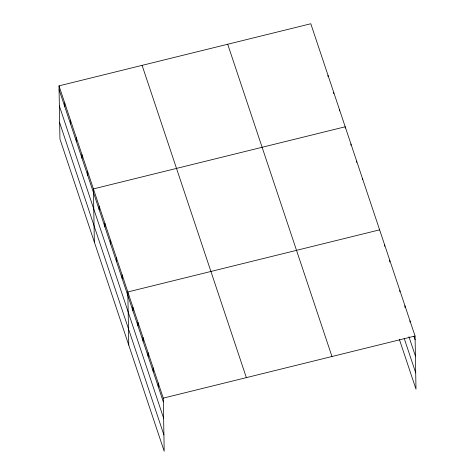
<?xml version="1.0" encoding="UTF-8"?>
<svg xmlns="http://www.w3.org/2000/svg" width="475" height="475" viewBox="0 0 475 475"><rect width="100%" height="100%" fill="white"/><g stroke="black" fill="none" stroke-linecap="round" stroke-linejoin="round"><path stroke-width="0.71" d="M59.007 85.856L163.269 398.121L164.196 451.25L59.939 138.985L59.007 85.856L310.804 23.75L415.061 336.015L415.993 389.144L399.416 339.506M379.614 229.847L127.823 291.953L128.749 345.082M163.269 398.121L415.061 336.015M413.98 336.33L415.126 339.773M408.969 336.763L415.411 356.066M404.195 338.384L415.708 372.851M227.709 44.246L331.972 356.511M142.102 65.36L246.365 377.625M59.078 89.615L163.335 401.88M59.357 105.907L163.62 418.172M59.654 122.692L163.911 434.957M409.996 320.851L410.02 322.103M404.938 305.68L404.967 307.562M399.873 290.516L399.891 291.769M389.743 260.181L389.773 262.058M384.679 245.011L384.702 246.264M362.413 178.321L362.431 179.574M356.678 161.15L356.701 162.402M350.942 143.972L350.966 145.225M345.23 128.054L345.206 126.795L93.415 188.902L94.341 242.03M339.477 109.624L339.494 110.877M333.741 92.447L333.759 93.7M328.005 75.276L328.029 76.528M158.205 382.957L158.27 386.715M153.14 367.787L153.205 371.551M148.075 352.622L148.147 356.381M143.017 337.452L143.082 341.216M137.952 322.287L138.017 326.046M132.887 307.117L132.952 310.882M122.087 274.776L122.152 278.54M116.351 257.604L116.417 261.363M110.622 240.427L110.687 244.186M104.886 223.256L104.951 227.014M99.15 206.079L99.216 209.837M87.679 171.73L87.744 175.489M81.949 154.553L82.015 158.317M76.214 137.382L76.279 141.14M70.478 120.205L70.543 123.963M64.743 103.033L64.808 106.792"/></g></svg>
